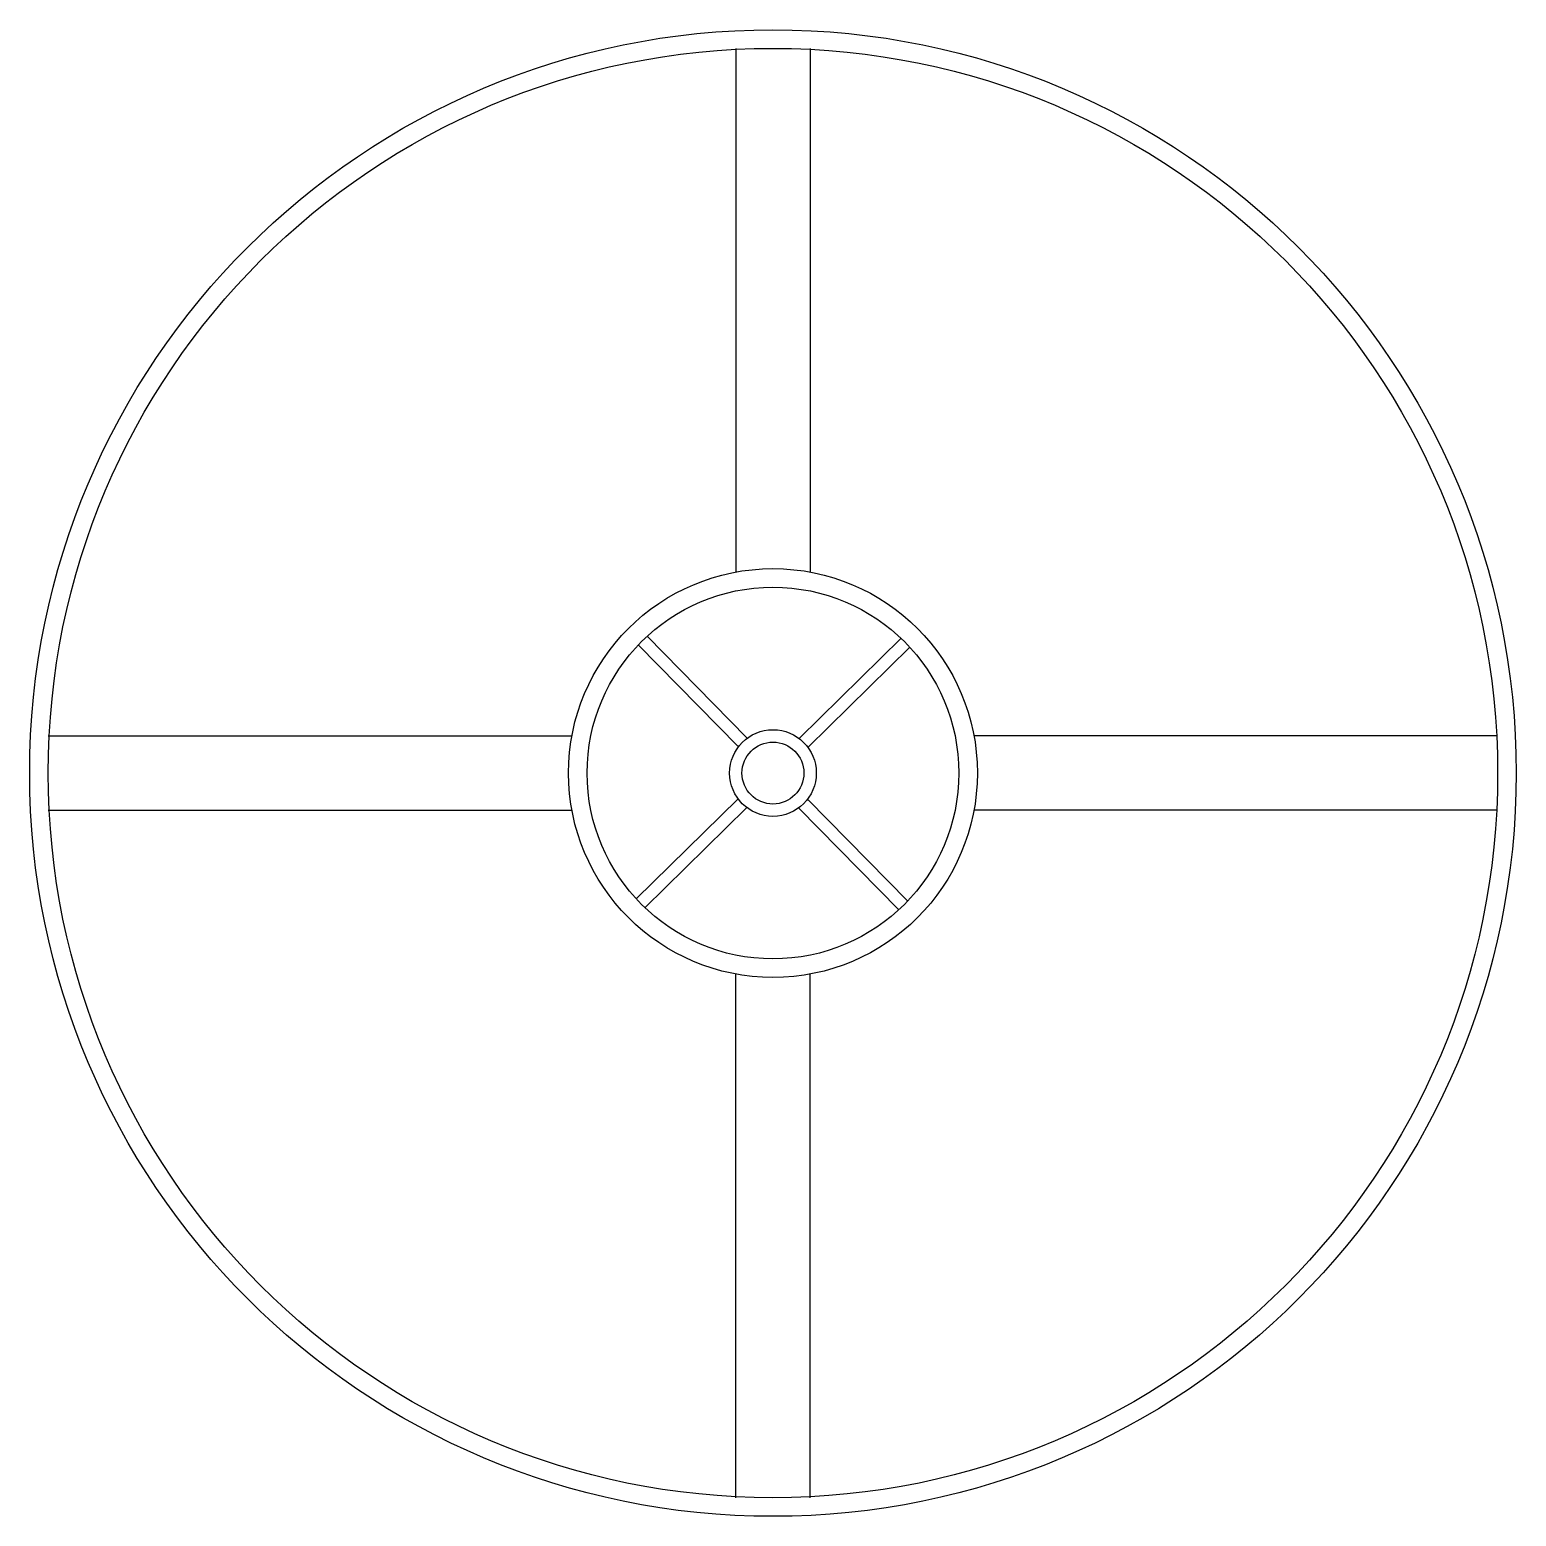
# Model space of a CAD drawing. Extents: x 10.43 to 11.63, y 3.77 to 4.97.
import ezdxf

# ---------------------------------------------------------------- set-up
doc = ezdxf.new("R2010")
doc.units = 0
doc.layers.get('0').update_dxf_attribs({"linetype": 'CONTINUOUS'})

msp = doc.modelspace()

# ---------------------------------------------------------------- linework, layer by layer
at = {"color": 0}
for p, q in [((11.0044, 4.9524), (11.0044, 4.5297)), ((11.0644, 4.9524), (11.0644, 4.5297)), ((10.9328, 4.4778), (11.0134, 4.3959)), ((11.1378, 4.4762), (11.0559, 4.3955)), ((10.9256, 4.4708), (11.0063, 4.3889)), ((11.1448, 4.4691), (11.0629, 4.3884)), ((10.4494, 4.3974), (10.8722, 4.3974)), ((11.6194, 4.3974), (11.1967, 4.3974)), ((10.924, 4.2658), (11.006, 4.3464)), ((11.1432, 4.264), (11.0626, 4.346)), ((10.4494, 4.3374), (10.8722, 4.3374)), ((10.9311, 4.2586), (11.013, 4.3393)), ((11.1361, 4.257), (11.0554, 4.339)), ((11.6194, 4.3374), (11.1967, 4.3374)), ((11.0044, 3.7824), (11.0044, 4.2052)), ((11.0644, 3.7824), (11.0644, 4.2052))]:
    msp.add_line(p, q, dxfattribs=at)
for radius in [0.6, 0.585, 0.165, 0.15, 0.035, 0.025]:
    msp.add_circle((11.0344, 4.3674), radius, dxfattribs=at)

doc.saveas('drawing.dxf')
